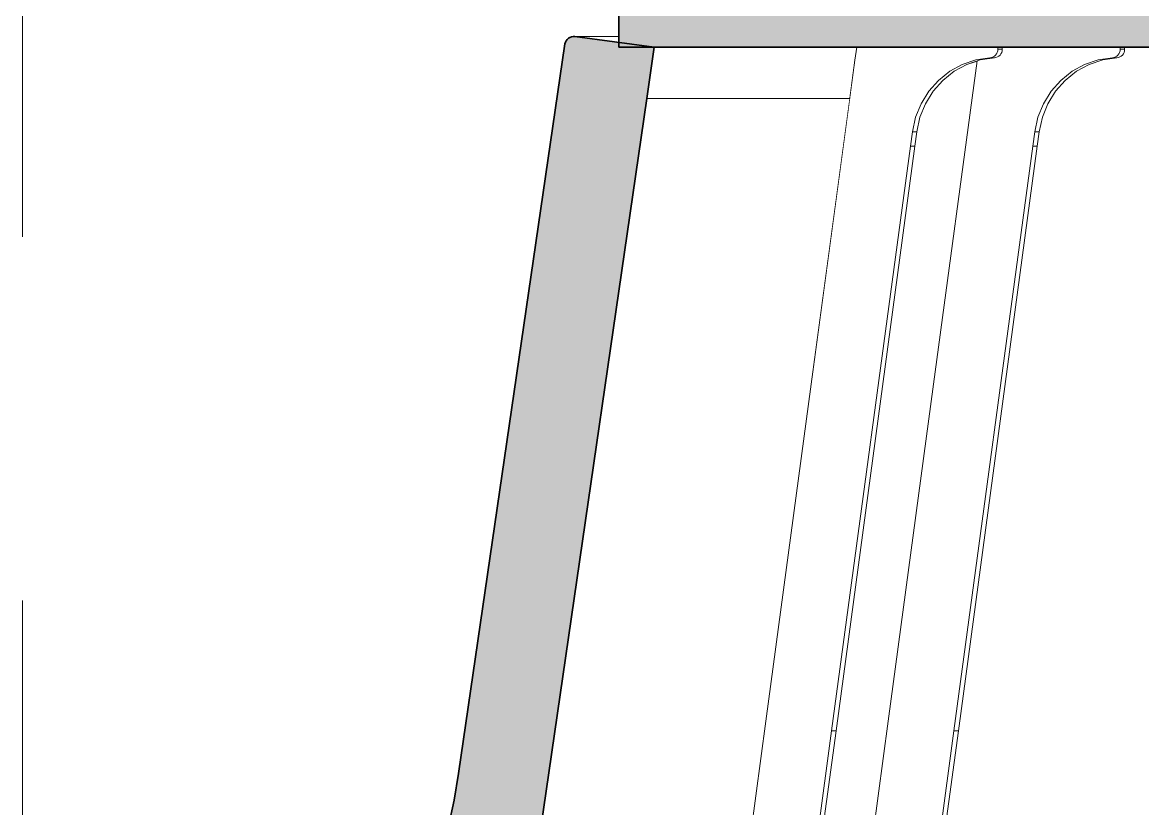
# Model space of a CAD drawing. Header units: millimetres. Extents: x -48147 to 1422273, y -494195 to 18123.
# Drawn here: x 1396750 to 1397402, y -486409 to -485952 of the extents above; entities that cross this region are included whole.
import ezdxf
from ezdxf.enums import TextEntityAlignment as Align

# ---------------------------------------------------------------- set-up
doc = ezdxf.new("R2010")
doc.units = ezdxf.units.MM
doc.header["$MEASUREMENT"] = 0
doc.linetypes.add('Double Dashed', pattern=[1093.611073, 529.166651, -211.666656, 141.111112, -211.666656])
doc.linetypes.add('Wipeout_Contour', pattern=[1000, 0, -1000])
doc.layers.add('New_A-15-MG_Structural_Grid_Phase_2', color=7, linetype='Continuous')
doc.layers.add('New_A-35-M_FFE_Fixed', color=7, linetype='Continuous')
for name, color, linetype, lineweight, true_color in [('New_A-15-MG_Structural_Grid_Phase_2_Pen_No__222', 7, 'Continuous', 13, 0x65af33), ('New_A-35-M_FFE_Fixed_Pen_No__104', 7, 'Continuous', 15, 0xa6a6a6), ('New_A-35-M_FFE_Fixed_Pen_No__44', 7, 'Continuous', 35, 0x444444)]:
    doc.layers.add(name, color=color, linetype=linetype, lineweight=lineweight, true_color=true_color)
doc.layers.add('New_A-35-M_FFE_Fixed_Pen_No__1', color=7, linetype='Continuous', lineweight=13)
doc.styles.add('GENERATED_STYLE_2', font='')
doc.styles.get('GENERATED_STYLE_2').set_extended_font_data('Swis721 BT')

# ---------------------------------------------------------------- blocks, each defined once
blk = doc.blocks.new('Section Elem_316_2', base_point=(1383917.51, -489195.03))
at = {"color": 254, "linetype": 'Wipeout_Contour', "lineweight": 0, "ltscale": 5916758.35681596}
blk.add_wipeout([(1397070.86, -485960.09), (1397071.87, -485960.13), (1397097.3, -485960.13), (1397097.3, -485960.09)], dxfattribs=at).dxf.layer = 'New_A-35-M_FFE_Fixed'
at = {"color": 254, "linetype": 'Wipeout_Contour', "lineweight": 0, "ltscale": 5917656.090167683}
blk.add_wipeout([(1397317.75, -485968.38), (1397317.49, -485969.29), (1397320.08, -485969.29), (1397320.33, -485968.38)], dxfattribs=at).dxf.layer = 'New_A-35-M_FFE_Fixed'
at = {"color": 254, "linetype": 'Wipeout_Contour', "lineweight": 0, "ltscale": 5917923.257429373}
blk.add_wipeout([(1397391.6, -485967.44), (1397391.6, -485966.35), (1397389.01, -485966.35), (1397389.01, -485967.44)], dxfattribs=at).dxf.layer = 'New_A-35-M_FFE_Fixed'
at = {"color": 254, "linetype": 'Wipeout_Contour', "lineweight": 0, "ltscale": 5917898.571568897}
blk.add_wipeout([(1397378.82, -485973.64), (1397387.03, -485972.43), (1397384.45, -485972.43), (1397376.23, -485973.64)], dxfattribs=at).dxf.layer = 'New_A-35-M_FFE_Fixed'
at = {"color": 254, "linetype": 'Wipeout_Contour', "lineweight": 0, "ltscale": 5917826.088426767}
blk.add_wipeout([(1397357.02, -485985.56), (1397363.58, -485980.31), (1397360.99, -485980.31), (1397354.43, -485985.56)], dxfattribs=at).dxf.layer = 'New_A-35-M_FFE_Fixed'
at = {"color": 254, "linetype": 'Wipeout_Contour', "lineweight": 0, "ltscale": 5917531.708165236}
blk.add_wipeout([(1397277.65, -485991.9), (1397273.18, -485999.14), (1397275.77, -485999.14), (1397280.24, -485991.9)], dxfattribs=at).dxf.layer = 'New_A-35-M_FFE_Fixed'
at = {"color": 254, "linetype": 'Wipeout_Contour', "lineweight": 0, "ltscale": 5917796.067144133}
blk.add_wipeout([(1397343.73, -486007.06), (1397346.94, -485999.14), (1397344.35, -485999.14), (1397341.15, -486007.06)], dxfattribs=at).dxf.layer = 'New_A-35-M_FFE_Fixed'
at = {"color": 254, "linetype": 'Wipeout_Contour', "lineweight": 0, "ltscale": 5917533.729972065}
blk.add_wipeout([(1397270.71, -486015.44), (1397268.12, -486015.44), (1397266.98, -486023.88), (1397269.57, -486023.88)], dxfattribs=at).dxf.layer = 'New_A-35-M_FFE_Fixed'
at = {"color": 254, "linetype": 'Wipeout_Contour', "lineweight": 0, "ltscale": 5917802.629108517}
blk.add_wipeout([(1397340.75, -486023.88), (1397341.88, -486015.44), (1397339.3, -486015.44), (1397338.16, -486023.88)], dxfattribs=at).dxf.layer = 'New_A-35-M_FFE_Fixed'
at = {"color": 254, "linetype": 'Wipeout_Contour', "lineweight": 0, "ltscale": 5917655.162906725}
blk.add_wipeout([(1397316.51, -485970.88), (1397319.1, -485970.88), (1397319.66, -485970.13), (1397317.07, -485970.13)], dxfattribs=at).dxf.layer = 'New_A-35-M_FFE_Fixed'
at = {"color": 254, "linetype": 'Wipeout_Contour', "lineweight": 0, "ltscale": 5917846.27361949}
blk.add_wipeout([(1397363.58, -485980.31), (1397370.92, -485976.3), (1397368.33, -485976.3), (1397360.99, -485980.31)], dxfattribs=at).dxf.layer = 'New_A-35-M_FFE_Fixed'
at = {"color": 254, "linetype": 'Wipeout_Contour', "lineweight": 0, "ltscale": 5917914.909432842}
blk.add_wipeout([(1397387.03, -485972.43), (1397387.94, -485972.29), (1397385.35, -485972.29), (1397384.45, -485972.43)], dxfattribs=at).dxf.layer = 'New_A-35-M_FFE_Fixed'
at = {"color": 254, "linetype": 'Wipeout_Contour', "lineweight": 0, "ltscale": 5917541.814253116}
blk.add_wipeout([(1397283.25, -485985.56), (1397277.65, -485991.9), (1397280.24, -485991.9), (1397285.84, -485985.56)], dxfattribs=at).dxf.layer = 'New_A-35-M_FFE_Fixed'
at = {"color": 254, "linetype": 'Wipeout_Contour', "lineweight": 0, "ltscale": 5917810.715504282}
blk.add_wipeout([(1397351.41, -485991.9), (1397357.02, -485985.56), (1397354.43, -485985.56), (1397348.82, -485991.9)], dxfattribs=at).dxf.layer = 'New_A-35-M_FFE_Fixed'
at = {"color": 254, "linetype": 'Wipeout_Contour', "lineweight": 0, "ltscale": 5917527.166935394}
blk.add_wipeout([(1397273.18, -485999.14), (1397269.97, -486007.06), (1397272.56, -486007.06), (1397275.77, -485999.14)], dxfattribs=at).dxf.layer = 'New_A-35-M_FFE_Fixed'
at = {"color": 254, "linetype": 'Wipeout_Contour', "lineweight": 0, "ltscale": 5917797.224366202}
blk.add_wipeout([(1397343.73, -486007.06), (1397341.15, -486007.06), (1397339.3, -486015.44), (1397341.88, -486015.44)], dxfattribs=at).dxf.layer = 'New_A-35-M_FFE_Fixed'
at = {"color": 254, "linetype": 'Wipeout_Contour', "lineweight": 0, "ltscale": 5917674.005090764}
blk.add_wipeout([(1397221.14, -486363.89), (1397223.72, -486363.89), (1397269.57, -486023.88), (1397266.98, -486023.88)], dxfattribs=at).dxf.layer = 'New_A-35-M_FFE_Fixed'
at = {"color": 254, "linetype": 'Wipeout_Contour', "lineweight": 0, "ltscale": 5917924.872123226}
blk.add_wipeout([(1397390.84, -485970.13), (1397391.25, -485969.29), (1397388.67, -485969.29), (1397388.25, -485970.13)], dxfattribs=at).dxf.layer = 'New_A-35-M_FFE_Fixed'
at = {"color": 254, "linetype": 'Wipeout_Contour', "lineweight": 0, "ltscale": 5917649.039243865}
blk.add_wipeout([(1397315.04, -485971.97), (1397314.17, -485972.29), (1397316.76, -485972.29), (1397317.62, -485971.97)], dxfattribs=at).dxf.layer = 'New_A-35-M_FFE_Fixed'
at = {"color": 254, "linetype": 'Wipeout_Contour', "lineweight": 0, "ltscale": 5917870.674899642}
blk.add_wipeout([(1397370.92, -485976.3), (1397378.82, -485973.64), (1397376.23, -485973.64), (1397368.33, -485976.3)], dxfattribs=at).dxf.layer = 'New_A-35-M_FFE_Fixed'
at = {"color": 254, "linetype": 'Wipeout_Contour', "lineweight": 0, "ltscale": 5917557.186703068}
blk.add_wipeout([(1397289.82, -485980.31), (1397283.25, -485985.56), (1397285.84, -485985.56), (1397292.41, -485980.31)], dxfattribs=at).dxf.layer = 'New_A-35-M_FFE_Fixed'
at = {"color": 254, "linetype": 'Wipeout_Contour', "lineweight": 0, "ltscale": 5917800.608906345}
blk.add_wipeout([(1397346.94, -485999.14), (1397351.41, -485991.9), (1397348.82, -485991.9), (1397344.35, -485999.14)], dxfattribs=at).dxf.layer = 'New_A-35-M_FFE_Fixed'
at = {"color": 254, "linetype": 'Wipeout_Contour', "lineweight": 0, "ltscale": 5917528.324696674}
blk.add_wipeout([(1397268.12, -486015.44), (1397270.71, -486015.44), (1397272.56, -486007.06), (1397269.97, -486007.06)], dxfattribs=at).dxf.layer = 'New_A-35-M_FFE_Fixed'
at = {"color": 254, "linetype": 'Wipeout_Contour', "lineweight": 0, "ltscale": 5917651.634952906}
blk.add_wipeout([(1397315.82, -485971.5), (1397315.04, -485971.97), (1397317.62, -485971.97), (1397318.41, -485971.5)], dxfattribs=at).dxf.layer = 'New_A-35-M_FFE_Fixed'
at = {"color": 254, "linetype": 'Wipeout_Contour', "lineweight": 0, "ltscale": 5917924.066000893}
blk.add_wipeout([(1397390.27, -485970.88), (1397390.84, -485970.13), (1397388.25, -485970.13), (1397387.69, -485970.88)], dxfattribs=at).dxf.layer = 'New_A-35-M_FFE_Fixed'
at = {"color": 254, "linetype": 'Wipeout_Contour', "lineweight": 0, "ltscale": 5917646.006513354}
blk.add_wipeout([(1397316.76, -485972.29), (1397314.17, -485972.29), (1397313.27, -485972.43), (1397315.86, -485972.43)], dxfattribs=at).dxf.layer = 'New_A-35-M_FFE_Fixed'
at = {"color": 254, "linetype": 'Wipeout_Contour', "lineweight": 0, "ltscale": 5917920.537945122}
blk.add_wipeout([(1397388.8, -485971.97), (1397389.59, -485971.5), (1397387, -485971.5), (1397386.21, -485971.97)], dxfattribs=at).dxf.layer = 'New_A-35-M_FFE_Fixed'
at = {"color": 254, "linetype": 'Wipeout_Contour', "lineweight": 0, "ltscale": 5917629.668784554}
blk.add_wipeout([(1397305.05, -485973.64), (1397307.64, -485973.64), (1397315.86, -485972.43), (1397313.27, -485972.43)], dxfattribs=at).dxf.layer = 'New_A-35-M_FFE_Fixed'
at = {"color": 254, "linetype": 'Wipeout_Contour', "lineweight": 0, "ltscale": 5917917.942195297}
blk.add_wipeout([(1397387.94, -485972.29), (1397388.8, -485971.97), (1397386.21, -485971.97), (1397385.35, -485972.29)], dxfattribs=at).dxf.layer = 'New_A-35-M_FFE_Fixed'
at = {"color": 254, "linetype": 'Wipeout_Contour', "lineweight": 0, "ltscale": 5917655.968971519}
blk.add_wipeout([(1397317.49, -485969.29), (1397317.07, -485970.13), (1397319.66, -485970.13), (1397320.08, -485969.29)], dxfattribs=at).dxf.layer = 'New_A-35-M_FFE_Fixed'
at = {"color": 254, "linetype": 'Wipeout_Contour', "lineweight": 0, "ltscale": 5917601.772397886}
blk.add_wipeout([(1397297.16, -485976.3), (1397299.75, -485976.3), (1397307.64, -485973.64), (1397305.05, -485973.64)], dxfattribs=at).dxf.layer = 'New_A-35-M_FFE_Fixed'
at = {"color": 254, "linetype": 'Wipeout_Contour', "lineweight": 0, "ltscale": 5917922.603843144}
blk.add_wipeout([(1397389.59, -485971.5), (1397390.27, -485970.88), (1397387.69, -485970.88), (1397387, -485971.5)], dxfattribs=at).dxf.layer = 'New_A-35-M_FFE_Fixed'
at = {"color": 254, "linetype": 'Wipeout_Contour', "lineweight": 0, "ltscale": 5917924.425430226}
blk.add_wipeout([(1397391.51, -485968.38), (1397391.6, -485967.44), (1397389.01, -485967.44), (1397388.92, -485968.38)], dxfattribs=at).dxf.layer = 'New_A-35-M_FFE_Fixed'
at = {"color": 254, "linetype": 'Wipeout_Contour', "lineweight": 0, "ltscale": 5917577.371474791}
blk.add_wipeout([(1397297.16, -485976.3), (1397289.82, -485980.31), (1397292.41, -485980.31), (1397299.75, -485976.3)], dxfattribs=at).dxf.layer = 'New_A-35-M_FFE_Fixed'
at = {"color": 254, "linetype": 'Wipeout_Contour', "lineweight": 0, "ltscale": 5917653.700802773}
blk.add_wipeout([(1397316.51, -485970.88), (1397315.82, -485971.5), (1397318.41, -485971.5), (1397319.1, -485970.88)], dxfattribs=at).dxf.layer = 'New_A-35-M_FFE_Fixed'
at = {"color": 254, "linetype": 'Wipeout_Contour', "lineweight": 0, "ltscale": 5917655.522160573}
blk.add_wipeout([(1397317.83, -485967.44), (1397317.75, -485968.38), (1397320.33, -485968.38), (1397320.42, -485967.44)], dxfattribs=at).dxf.layer = 'New_A-35-M_FFE_Fixed'
at = {"color": 254, "linetype": 'Wipeout_Contour', "lineweight": 0, "ltscale": 5917924.993378597}
blk.add_wipeout([(1397391.25, -485969.29), (1397391.51, -485968.38), (1397388.92, -485968.38), (1397388.67, -485969.29)], dxfattribs=at).dxf.layer = 'New_A-35-M_FFE_Fixed'
at = {"color": 254, "linetype": 'Wipeout_Contour', "lineweight": 0, "ltscale": 5917654.354098339}
blk.add_wipeout([(1397317.83, -485966.35), (1397317.83, -485967.44), (1397320.42, -485967.44), (1397320.42, -485966.35)], dxfattribs=at).dxf.layer = 'New_A-35-M_FFE_Fixed'
at = {"color": 254, "linetype": 'Wipeout_Contour', "lineweight": 0, "ltscale": 125755266.9260931}
blk.add_wipeout([(1397017.5, -487155.31), (1397017.41, -487156.28), (1397017.41, -487157.28), (1397122.71, -487157.28), (1397122.71, -487107.3), (1397122.31, -487105.03), (1397122.64, -487094.37), (1397122.71, -487093.81), (1397122.71, -486829.53), (1397158.35, -486829.53), (1397268.12, -486015.44), (1397269.97, -486007.06), (1397273.18, -485999.14), (1397277.65, -485991.9), (1397283.25, -485985.56), (1397289.82, -485980.31), (1397297.16, -485976.3), (1397305.05, -485973.64), (1397313.27, -485972.43), (1397314.17, -485972.29), (1397315.04, -485971.97), (1397315.82, -485971.5), (1397316.51, -485970.88), (1397317.07, -485970.13), (1397317.49, -485969.29), (1397317.75, -485968.38), (1397317.83, -485967.44), (1397317.83, -485966.35), (1397235.75, -485966.35), (1397231.72, -485996.07), (1397154.53, -486568.52), (1397132.03, -486735.4), (1397130.86, -486740.63), (1397128.81, -486745.55), (1397125.94, -486750.02), (1397122.35, -486753.89), (1397118.15, -486757.03), (1397113.48, -486759.35), (1397108.49, -486760.78), (1397103.33, -486761.26), (1397053.89, -486761.26), (1397053.88, -486764.88), (1397053.87, -486768.51), (1397053.88, -486772.13), (1397053.9, -486775.76), (1397053.92, -486779.38), (1397053.95, -486783.01), (1397054, -486786.63), (1397054.05, -486790.26), (1397054.13, -486794.94), (1397054.22, -486799.61), (1397054.34, -486804.29), (1397054.46, -486808.97), (1397054.6, -486813.65), (1397054.76, -486818.32), (1397054.93, -486823), (1397055.09, -486827.02), (1397061.56, -486828.18), (1397071.24, -486829.89), (1397080.92, -486831.56), (1397090.6, -486833.2), (1397095.96, -486834.73), (1397100.93, -486837.29), (1397105.34, -486840.79), (1397109.03, -486845.09), (1397111.85, -486850.04), (1397113.71, -486855.46), (1397114.54, -486861.15), (1397114.3, -486866.9), (1397082.92, -487099.58), (1397080.58, -487110.02), (1397076.48, -487119.87), (1397070.74, -487128.81), (1397063.57, -487136.55), (1397055.17, -487142.83), (1397045.83, -487147.48), (1397035.84, -487150.32), (1397025.53, -487151.28), (1397022.23, -487151.28), (1397021.29, -487151.38), (1397020.39, -487151.66), (1397019.55, -487152.12), (1397018.82, -487152.75), (1397018.22, -487153.51), (1397017.77, -487154.37)], dxfattribs=at).dxf.layer = 'New_A-35-M_FFE_Fixed'
at = {"color": 254, "linetype": 'Wipeout_Contour', "lineweight": 0, "ltscale": 4437582.034127914}
blk.add_wipeout([(1397097.3, -485960.13), (1397071.87, -485960.13), (1397097.3, -485963.56)], dxfattribs=at).dxf.layer = 'New_A-35-M_FFE_Fixed'
at = {"color": 254, "linetype": 'Wipeout_Contour', "lineweight": 0, "ltscale": 5917127.894141669}
blk.add_wipeout([(1397113.72, -485996.07), (1397231.72, -485996.07), (1397235.75, -485966.35), (1397118.01, -485966.35)], dxfattribs=at).dxf.layer = 'New_A-35-M_FFE_Fixed'
at = {"color": 254, "linetype": 'Wipeout_Contour', "lineweight": 0, "ltscale": 5917942.893334151}
blk.add_wipeout([(1397292.31, -486363.89), (1397294.9, -486363.89), (1397340.75, -486023.88), (1397338.16, -486023.88)], dxfattribs=at).dxf.layer = 'New_A-35-M_FFE_Fixed'
at = {"color": 254, "linetype": 'Wipeout_Contour', "lineweight": 0, "ltscale": 5917998.587606523}
blk.add_wipeout([(1397221.14, -486363.89), (1397158.35, -486829.53), (1397160.94, -486829.53), (1397223.72, -486363.89)], dxfattribs=at).dxf.layer = 'New_A-35-M_FFE_Fixed'
at = {"layer": 'New_A-35-M_FFE_Fixed_Pen_No__1', "linetype": 'Continuous'}
for p, q in [((1397070.86, -485960.09), (1397097.3, -485960.09)), ((1397071.87, -485960.13), (1397097.3, -485960.13))]:
    blk.add_line(p, q, dxfattribs=at)
at = {"layer": 'New_A-35-M_FFE_Fixed_Pen_No__44', "linetype": 'Continuous'}
blk.add_line((1397097.3, -485941.35), (1397097.3, -485966.35), dxfattribs=at)
at = {"color": 254, "linetype": 'Wipeout_Contour', "lineweight": 0, "ltscale": 7396885.842819029}
blk.add_wipeout([(1397113.72, -485996.07), (1397006.29, -486735.33), (1397132.04, -486735.33), (1397154.53, -486568.52), (1397231.72, -485996.07)], dxfattribs=at).dxf.layer = 'New_A-35-M_FFE_Fixed'
at = {"layer": 'New_A-35-M_FFE_Fixed_Pen_No__104', "linetype": 'Continuous'}
blk.add_hatch(color=256, dxfattribs=at).paths.add_polyline_path([(1397066.27, -485963.44), (1397066.03, -485964.39), (1397004.1, -486388.8), (1397001.51, -486404.19), (1396998.24, -486419.46), (1396994.31, -486434.59), (1396989.71, -486449.53), (1396984.46, -486464.28), (1396978.56, -486478.79), (1396972.03, -486493.06), (1396964.88, -486507.04), (1396957.32, -486526.21), (1396951.41, -486545.91), (1396947.19, -486566.02), (1396944.68, -486586.39), (1396943.92, -486606.89), (1396944.89, -486627.39), (1396947.6, -486647.73), (1396952.03, -486667.8), (1396953.67, -486674.64), (1396954.97, -486681.55), (1396955.94, -486688.51), (1396956.58, -486695.5), (1396956.87, -486702.52), (1396956.83, -486709.54), (1396956.44, -486716.55), (1396955.72, -486723.54), (1396955.7, -486724.51), (1396955.86, -486725.47), (1396956.22, -486726.37), (1396956.75, -486727.2), (1396957.44, -486727.91), (1396958.25, -486728.47), (1396959.17, -486728.88), (1396960.14, -486729.1), (1397006.29, -486735.33), (1397113.72, -485996.07), (1397118.01, -485966.35), (1397071.87, -485960.13), (1397070.86, -485960.09), (1397069.85, -485960.24), (1397068.9, -485960.58), (1397068.04, -485961.09), (1397067.29, -485961.76), (1397066.69, -485962.55)])
at = {"layer": 'New_A-35-M_FFE_Fixed_Pen_No__44', "linetype": 'Continuous', "flags": 128}
for points in [[(1397118.01, -485966.35), (1397071.87, -485960.13), (1397070.86, -485960.09), (1397069.85, -485960.24), (1397068.9, -485960.58), (1397068.04, -485961.09), (1397067.29, -485961.76), (1397066.69, -485962.55), (1397066.27, -485963.44), (1397066.03, -485964.39), (1397004.1, -486388.8), (1397001.51, -486404.19), (1396998.24, -486419.46)], [(1397118.01, -485966.35), (1397113.72, -485996.07), (1397006.29, -486735.33)]]:
    blk.add_lwpolyline(points, dxfattribs=at)
at = {"color": 254, "linetype": 'Wipeout_Contour', "lineweight": 0, "ltscale": 5918267.450674986}
blk.add_wipeout([(1397292.31, -486363.89), (1397229.52, -486829.53), (1397232.11, -486829.53), (1397294.9, -486363.89)], dxfattribs=at).dxf.layer = 'New_A-35-M_FFE_Fixed'
at = {"color": 254, "linetype": 'Wipeout_Contour', "lineweight": 0, "ltscale": 48821980.0290103}
blk.add_wipeout([(1397292.86, -486070.53), (1397190.51, -486829.53), (1397229.52, -486829.53), (1397339.3, -486015.44), (1397341.15, -486007.06), (1397344.35, -485999.14), (1397348.82, -485991.9), (1397354.43, -485985.56), (1397360.99, -485980.31), (1397368.33, -485976.3), (1397376.23, -485973.64), (1397384.45, -485972.43), (1397385.35, -485972.29), (1397386.21, -485971.97), (1397387, -485971.5), (1397387.69, -485970.88), (1397388.25, -485970.13), (1397388.67, -485969.29), (1397388.92, -485968.38), (1397389.01, -485967.44), (1397389.01, -485966.35), (1397320.42, -485966.35), (1397320.42, -485967.44), (1397320.33, -485968.38), (1397320.08, -485969.29), (1397319.66, -485970.13), (1397319.1, -485970.88), (1397318.41, -485971.5), (1397317.62, -485971.97), (1397316.76, -485972.29), (1397315.86, -485972.43), (1397307.64, -485973.64), (1397305.84, -485974.25)], dxfattribs=at).dxf.layer = 'New_A-35-M_FFE_Fixed'
at = {"layer": 'New_A-35-M_FFE_Fixed_Pen_No__104', "linetype": 'Continuous'}
blk.add_hatch(color=256, dxfattribs=at).paths.add_polyline_path([(1397501.06, -485966.35), (1397501.06, -485941.35), (1397097.3, -485941.35), (1397097.3, -485966.35)])
at = {"layer": 'New_A-35-M_FFE_Fixed_Pen_No__1', "linetype": 'Continuous'}
for p, q in [((1397317.49, -485969.29), (1397317.07, -485970.13)), ((1397317.75, -485968.38), (1397317.49, -485969.29)), ((1397317.83, -485967.44), (1397317.75, -485968.38)), ((1397317.83, -485966.35), (1397317.83, -485967.44)), ((1397317.83, -485967.44), (1397320.42, -485967.44)), ((1397320.08, -485969.29), (1397319.66, -485970.13)), ((1397320.33, -485968.38), (1397320.08, -485969.29)), ((1397320.42, -485967.44), (1397320.33, -485968.38)), ((1397320.42, -485966.35), (1397320.42, -485967.44)), ((1397388.25, -485970.13), (1397388.67, -485969.29)), ((1397388.67, -485969.29), (1397388.92, -485968.38)), ((1397388.92, -485968.38), (1397389.01, -485967.44)), ((1397389.01, -485967.44), (1397389.01, -485966.35)), ((1397391.6, -485967.44), (1397389.01, -485967.44)), ((1397390.84, -485970.13), (1397391.25, -485969.29)), ((1397391.25, -485969.29), (1397391.51, -485968.38)), ((1397391.51, -485968.38), (1397391.6, -485967.44)), ((1397391.6, -485967.44), (1397391.6, -485966.35)), ((1397314.17, -485972.29), (1397313.27, -485972.43)), ((1397313.27, -485972.43), (1397315.86, -485972.43)), ((1397315.04, -485971.97), (1397314.17, -485972.29)), ((1397315.82, -485971.5), (1397315.04, -485971.97)), ((1397316.51, -485970.88), (1397315.82, -485971.5)), ((1397316.76, -485972.29), (1397315.86, -485972.43)), ((1397317.07, -485970.13), (1397316.51, -485970.88)), ((1397317.62, -485971.97), (1397316.76, -485972.29)), ((1397318.41, -485971.5), (1397317.62, -485971.97)), ((1397319.1, -485970.88), (1397318.41, -485971.5)), ((1397319.66, -485970.13), (1397319.1, -485970.88)), ((1397360.99, -485980.31), (1397368.33, -485976.3)), ((1397363.58, -485980.31), (1397370.92, -485976.3)), ((1397368.33, -485976.3), (1397376.23, -485973.64)), ((1397370.92, -485976.3), (1397378.82, -485973.64)), ((1397376.23, -485973.64), (1397384.45, -485972.43)), ((1397378.82, -485973.64), (1397387.03, -485972.43)), ((1397384.45, -485972.43), (1397385.35, -485972.29)), ((1397387.03, -485972.43), (1397384.45, -485972.43)), ((1397385.35, -485972.29), (1397386.21, -485971.97)), ((1397386.21, -485971.97), (1397387, -485971.5)), ((1397387, -485971.5), (1397387.69, -485970.88)), ((1397387.03, -485972.43), (1397387.94, -485972.29)), ((1397387.69, -485970.88), (1397388.25, -485970.13)), ((1397387.94, -485972.29), (1397388.8, -485971.97)), ((1397388.8, -485971.97), (1397389.59, -485971.5)), ((1397389.59, -485971.5), (1397390.27, -485970.88)), ((1397390.27, -485970.88), (1397390.84, -485970.13)), ((1397354.43, -485985.56), (1397360.99, -485980.31)), ((1397357.02, -485985.56), (1397363.58, -485980.31)), ((1397348.82, -485991.9), (1397354.43, -485985.56)), ((1397351.41, -485991.9), (1397357.02, -485985.56)), ((1397344.35, -485999.14), (1397348.82, -485991.9)), ((1397346.94, -485999.14), (1397351.41, -485991.9)), ((1397341.15, -486007.06), (1397344.35, -485999.14)), ((1397343.73, -486007.06), (1397346.94, -485999.14)), ((1397339.3, -486015.44), (1397341.15, -486007.06)), ((1397341.88, -486015.44), (1397343.73, -486007.06)), ((1397338.16, -486023.88), (1397339.3, -486015.44)), ((1397341.88, -486015.44), (1397339.3, -486015.44)), ((1397340.75, -486023.88), (1397341.88, -486015.44)), ((1397340.75, -486023.88), (1397338.16, -486023.88))]:
    blk.add_line(p, q, dxfattribs=at)
at = {"layer": 'New_A-35-M_FFE_Fixed_Pen_No__44', "linetype": 'Continuous'}
blk.add_line((1397501.06, -485966.35), (1397097.3, -485966.35), dxfattribs=at)
at = {"color": 254, "linetype": 'Wipeout_Contour', "lineweight": 0, "ltscale": 16273622.83957526}
blk.add_wipeout([(1397270.71, -486015.44), (1397173.63, -486735.4), (1397203.2, -486735.4), (1397292.86, -486070.53), (1397305.84, -485974.25), (1397299.75, -485976.3), (1397292.41, -485980.31), (1397285.84, -485985.56), (1397280.24, -485991.9), (1397275.77, -485999.14), (1397272.56, -486007.06)], dxfattribs=at).dxf.layer = 'New_A-35-M_FFE_Fixed'
at = {"layer": 'New_A-35-M_FFE_Fixed_Pen_No__1', "linetype": 'Continuous'}
for p, q in [((1397234.73, -485973.78), (1397235.73, -485966.35)), ((1397209.32, -486162.2), (1397234.73, -485973.78)), ((1397305.84, -485974.25), (1397280.5, -486162.2)), ((1397297.16, -485976.3), (1397289.82, -485980.31)), ((1397299.75, -485976.3), (1397292.41, -485980.31)), ((1397305.05, -485973.64), (1397297.16, -485976.3)), ((1397307.64, -485973.64), (1397299.75, -485976.3)), ((1397313.27, -485972.43), (1397305.05, -485973.64)), ((1397315.86, -485972.43), (1397307.64, -485973.64)), ((1397289.82, -485980.31), (1397283.25, -485985.56)), ((1397292.41, -485980.31), (1397285.84, -485985.56)), ((1397283.25, -485985.56), (1397277.65, -485991.9)), ((1397285.84, -485985.56), (1397280.24, -485991.9)), ((1397113.72, -485996.07), (1397231.74, -485996.07)), ((1397277.65, -485991.9), (1397273.18, -485999.14)), ((1397280.24, -485991.9), (1397275.77, -485999.14)), ((1397273.18, -485999.14), (1397269.97, -486007.06)), ((1397275.77, -485999.14), (1397272.56, -486007.06)), ((1397269.97, -486007.06), (1397268.12, -486015.44)), ((1397272.56, -486007.06), (1397270.71, -486015.44)), ((1397268.12, -486015.44), (1397266.98, -486023.88)), ((1397268.12, -486015.44), (1397270.71, -486015.44)), ((1397270.71, -486015.44), (1397269.57, -486023.88)), ((1397266.98, -486023.88), (1397221.14, -486363.89)), ((1397269.57, -486023.88), (1397223.72, -486363.89)), ((1397266.98, -486023.88), (1397269.57, -486023.88)), ((1397292.31, -486363.89), (1397338.16, -486023.88)), ((1397294.9, -486363.89), (1397340.75, -486023.88)), ((1397182.87, -486358.36), (1397209.32, -486162.2)), ((1397280.5, -486162.2), (1397254.05, -486358.36)), ((1397138.25, -486689.3), (1397182.87, -486358.36)), ((1397254.05, -486358.36), (1397209.42, -486689.3)), ((1397221.14, -486363.89), (1397158.35, -486829.53)), ((1397223.72, -486363.89), (1397160.94, -486829.53)), ((1397221.14, -486363.89), (1397223.72, -486363.89)), ((1397229.52, -486829.53), (1397292.31, -486363.89)), ((1397232.11, -486829.53), (1397294.9, -486363.89)), ((1397294.9, -486363.89), (1397292.31, -486363.89))]:
    blk.add_line(p, q, dxfattribs=at)
blk = doc.blocks.new('Standard grid marker[8]_2', base_point=(1396750.46, -467790.4))
at = {"layer": 'New_A-15-MG_Structural_Grid_Phase_2_Pen_No__222', "linetype": 'Double Dashed'}
blk.add_line((1396750.46, -468790.4), (1396750.46, -492195.03), dxfattribs=at)
at = {"layer": 'New_A-15-MG_Structural_Grid_Phase_2_Pen_No__222', "style": 'GENERATED_STYLE_2'}
for tag, p in [('AC_MarkerText_1_0', (1396750.46, -467247.01)), ('AC_MarkerText_1_1', (1396750.46, -493651.64))]:
    blk.add_attdef(tag, text='', height=350, rotation=360, dxfattribs=at).set_placement(p, align=Align.MIDDLE_CENTER)

msp = doc.modelspace()

# ---------------------------------------------------------------- block references
at = {"layer": 'New_A-35-M_FFE_Fixed'}
msp.add_blockref('Section Elem_316_2', (1383917.51, -489195.03), dxfattribs=at)

# ---------------------------------------------------------------- next in the draw order: block references
at = {"layer": 'New_A-15-MG_Structural_Grid_Phase_2', "color": 8, "linetype": 'Continuous', "lineweight": 15}
msp.add_blockref('Standard grid marker[8]_2', (1396750.46, -467790.4), dxfattribs=at)

doc.saveas('drawing.dxf')
